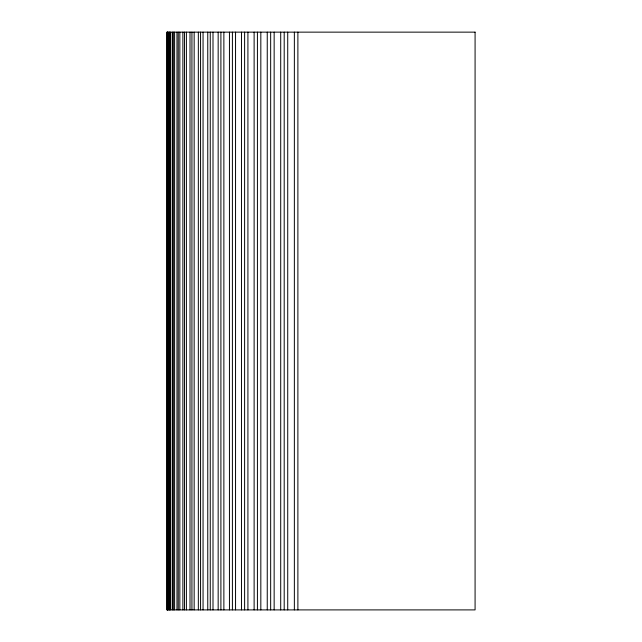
<?xml version="1.0" encoding="UTF-8"?>
<svg xmlns="http://www.w3.org/2000/svg" width="642" height="642" viewBox="0 0 642 642"><rect width="100%" height="100%" fill="white"/><g stroke="black" fill="none" stroke-linecap="round" stroke-linejoin="round"><path stroke-width="0.96" d="M297.888 32.14L297.888 609.9M294.357 32.14L294.357 609.9M287.728 32.14L287.728 609.9M284.197 32.14L284.197 609.9M280.706 32.14L280.706 609.9M274.15 32.14L274.15 609.9M270.659 32.14L270.659 609.9M267.249 32.14L267.249 609.9M260.829 32.14L260.829 609.9M257.418 32.14L257.418 609.9M254.12 32.14L254.12 609.9M247.916 32.14L247.916 609.9M244.618 32.14L244.618 609.9M241.472 32.14L241.472 609.9M235.55 32.14L235.55 609.9M232.404 32.14L232.404 609.9M229.443 32.14L229.443 609.9M223.873 32.14L223.873 609.9M220.904 32.14L220.904 609.9M218.16 32.14L218.16 609.9M213 32.14L213 609.9M210.255 32.14L210.255 609.9M207.759 32.14L207.759 609.9M203.057 32.14L203.057 609.9M200.561 32.14L200.561 609.9M198.338 32.14L198.338 609.9M194.157 32.14L194.157 609.9M191.934 32.14L191.934 609.9M190.008 32.14L190.008 609.9M186.389 32.14L186.389 609.9M184.463 32.14L184.463 609.9M182.866 32.14L182.866 609.9M179.848 32.14L179.848 609.9M178.243 32.14L178.243 609.9M176.975 32.14L176.975 609.9M174.6 32.14L174.6 609.9M173.332 32.14L173.332 609.9M172.417 32.14L172.417 609.9M170.7 32.14L170.7 609.9M169.785 32.14L169.785 609.9M169.231 32.14L169.231 609.9M168.188 32.14L168.188 609.9M167.634 32.14L167.634 609.9M167.45 32.14L167.45 609.9M167.105 32.14L167.105 609.9M475.08 32.14L166.92 32.14L166.92 609.9L475.08 609.9L475.08 32.14"/></g></svg>
